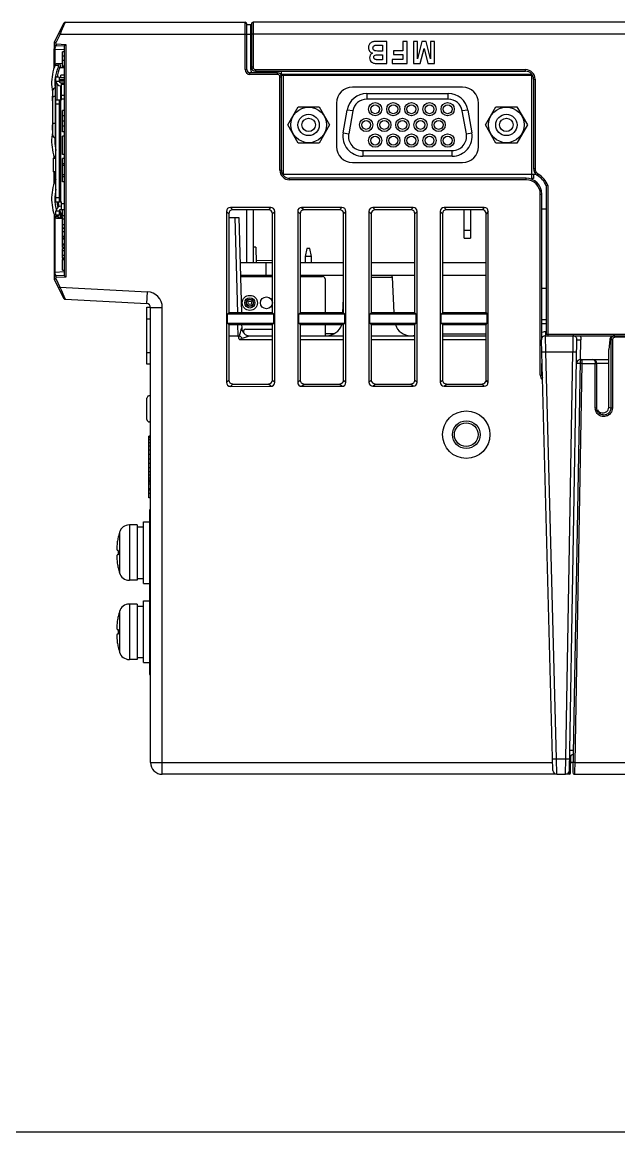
# Model space of a CAD drawing. Header units: millimetres. Extents: x 285 to 860, y 229 to 920.
# Drawn here: x 440.1 to 515.5, y 229.4 to 369.6 of the extents above; entities that cross this region are included whole.
import ezdxf

# ---------------------------------------------------------------- set-up
doc = ezdxf.new("R2010")
doc.units = ezdxf.units.MM
doc.header["$LTSCALE"] = 6
doc.layers.get('0').update_dxf_attribs({"linetype": 'CONTINUOUS'})

msp = doc.modelspace()

# ---------------------------------------------------------------- linework, layer by layer
for p, q in [((445.38, 369.5), (444.17, 367.1)), ((445.36, 369.17), (445.06, 368.46)), ((445.55, 369.61), (445.36, 369.17)), ((445.55, 369.61), (468.3, 369.61)), ((468.3, 363.62), (468.3, 369.61)), ((468.5, 363.62), (468.5, 369.41)), ((468.5, 369.31), (469, 369.31)), ((469, 363.62), (469, 369.31)), ((469.09, 369.41), (469.09, 363.92)), ((469.29, 369.61), (469.29, 363.92)), ((647.58, 369.61), (469.29, 369.61)), ((444.9, 368.11), (444.35, 367.01)), ((444.9, 368.11), (444.73, 368.2)), ((445.06, 368.46), (444.9, 368.11)), ((444.9, 368.11), (468.5, 368.11)), ((468.5, 368.11), (469, 368.11)), ((647.16, 368.11), (469, 368.11)), ((469, 368.06), (469.09, 368.06)), ((469, 367.56), (469.09, 367.56)), ((444.14, 366.97), (444.14, 366.92)), ((444.14, 366.81), (444.15, 366.76)), ((444.15, 366.57), (444.16, 366.49)), ((444.16, 363.88), (444.16, 366.25)), ((444.35, 367.01), (444.17, 367.1)), ((444.27, 364.2), (444.27, 366.17)), ((445.43, 366.11), (444.27, 366.17)), ((444.44, 366.87), (444.43, 366.67)), ((444.43, 366.67), (445.43, 366.61)), ((444.44, 366.87), (445.63, 366.8)), ((445.23, 363.92), (445.23, 365.87)), ((445.43, 365.87), (445.23, 365.87)), ((445.43, 366.61), (445.63, 366.8)), ((445.43, 366.61), (445.43, 337.61)), ((445.63, 366.8), (445.63, 337.42)), ((469, 366.31), (469.09, 366.31)), ((469, 366.21), (469.09, 366.21)), ((485.12, 366.72), (485.64, 366.72)), ((485.64, 365.97), (485.19, 365.97)), ((486.2, 367.18), (485.26, 367.18)), ((485.64, 366.72), (485.64, 365.97)), ((486.2, 364.41), (486.2, 367.18)), ((487.06, 366.01), (487.06, 365.54)), ((488.23, 366.01), (487.06, 366.01)), ((488.23, 367.18), (488.23, 366.01)), ((488.79, 367.18), (488.23, 367.18)), ((488.79, 364.41), (488.79, 367.18)), ((489.57, 367.18), (489.57, 364.41)), ((490.09, 367.18), (489.57, 367.18)), ((490.64, 367.18), (490.09, 365)), ((490.09, 365), (490.09, 367.18)), ((490.41, 364.41), (490.9, 366.3)), ((491.18, 367.18), (490.64, 367.18)), ((490.9, 366.3), (491.4, 364.41)), ((491.72, 365), (491.18, 367.18)), ((491.72, 367.18), (491.72, 365)), ((492.24, 367.18), (491.72, 367.18)), ((492.24, 364.41), (492.24, 367.18)), ((445.43, 365.32), (445.23, 365.32)), ((445.43, 364.76), (445.23, 364.76)), ((469.09, 364.61), (469, 364.61)), ((485.27, 365.51), (485.64, 365.51)), ((485.64, 364.87), (485.32, 364.87)), ((485.64, 365.51), (485.64, 364.87)), ((486.88, 364.88), (486.88, 364.41)), ((488.23, 364.88), (486.88, 364.88)), ((487.06, 365.54), (488.23, 365.54)), ((488.23, 365.54), (488.23, 364.88)), ((444.27, 364.18), (444.19, 363.97)), ((444.27, 364.18), (444.35, 364.18)), ((444.42, 364.18), (444.44, 364.18)), ((445.23, 364.39), (444.54, 364.37)), ((444.89, 363.88), (445.43, 363.89)), ((445.04, 363.88), (445.43, 363.89)), ((445.43, 364.04), (445.23, 364.04)), ((445.43, 363.92), (445.23, 363.92)), ((468.3, 363.62), (468.5, 363.62)), ((468.9, 363.02), (468.9, 363.22)), ((472.39, 363.22), (468.9, 363.22)), ((469.29, 363.92), (469.09, 363.92)), ((469.59, 363.62), (469.59, 363.42)), ((469.59, 363.62), (503.74, 363.62)), ((469.59, 363.42), (503.74, 363.42)), ((472.39, 363.02), (472.39, 363.22)), ((472.89, 362.91), (472.89, 363.42)), ((485.09, 364.41), (486.2, 364.41)), ((486.88, 364.41), (488.79, 364.41)), ((489.57, 364.41), (490.41, 364.41)), ((491.4, 364.41), (492.24, 364.41)), ((503.74, 363.42), (503.74, 363.62)), ((444.34, 354.51), (444.34, 361.81)), ((444.5, 361.81), (444.34, 361.81)), ((444.39, 362.16), (444.39, 362.66)), ((444.79, 362.66), (444.39, 362.66)), ((444.39, 362.16), (444.79, 362.16)), ((444.49, 361.83), (444.49, 361.81)), ((444.49, 361.81), (444.49, 359.81)), ((444.79, 362.66), (444.79, 362.16)), ((444.79, 362.61), (445.43, 362.61)), ((444.79, 362.36), (445.43, 362.36)), ((444.79, 362.31), (445.43, 362.31)), ((444.79, 362.21), (445.43, 362.21)), ((444.99, 361.96), (445.43, 361.96)), ((445.02, 362.61), (445.02, 362.91)), ((445.43, 362.91), (445.02, 362.91)), ((445.02, 362.31), (445.02, 362.36)), ((445.09, 359.81), (445.09, 361.96)), ((445.09, 361.78), (445.43, 361.78)), ((472.39, 363.02), (468.9, 363.02)), ((472.69, 350.91), (472.69, 362.72)), ((472.69, 362.72), (472.89, 362.72)), ((504.55, 363.01), (472.8, 363.01)), ((472.8, 363.01), (504.55, 363.01)), ((472.85, 362.91), (504.61, 362.91)), ((472.89, 350.91), (472.89, 362.72)), ((473.09, 362.91), (473.09, 350.31)), ((474.08, 362.91), (474.08, 363.01)), ((474.82, 363.01), (474.82, 362.92)), ((474.88, 362.92), (502.74, 362.92)), ((475.57, 362.92), (475.57, 363.01)), ((476.62, 362.92), (476.62, 363.01)), ((477.07, 363.01), (477.07, 362.92)), ((477.82, 362.92), (477.82, 363.01)), ((478.66, 362.92), (478.66, 363.01)), ((479.16, 362.92), (479.16, 363.01)), ((479.96, 362.92), (479.96, 363.01)), ((480.46, 362.92), (480.46, 363.01)), ((483, 362.91), (483, 363.01)), ((483.29, 363.01), (483.29, 362.92)), ((483.89, 362.92), (483.89, 363.01)), ((484.43, 363.01), (484.43, 362.92)), ((485.03, 362.92), (485.03, 363.01)), ((485.58, 363.01), (485.58, 362.92)), ((486.18, 362.92), (486.18, 363.01)), ((486.72, 363.01), (486.72, 362.92)), ((487.32, 362.92), (487.32, 363.01)), ((487.87, 363.01), (487.87, 362.92)), ((488.47, 362.92), (488.47, 363.01)), ((489.01, 363.01), (489.01, 362.92)), ((489.61, 362.92), (489.61, 363.01)), ((490.09, 363.01), (490.09, 362.91)), ((490.16, 363.01), (490.16, 362.92)), ((490.76, 362.92), (490.76, 363.01)), ((491.3, 363.01), (491.3, 362.92)), ((491.9, 362.92), (491.9, 363.01)), ((492.45, 363.01), (492.45, 362.92)), ((493.05, 362.92), (493.05, 363.01)), ((493.59, 363.01), (493.59, 362.92)), ((494.19, 362.92), (494.19, 363.01)), ((495.99, 363.01), (495.99, 362.91)), ((496.79, 363.01), (496.79, 362.91)), ((499.81, 362.92), (499.81, 363.01)), ((500.56, 363.01), (500.56, 362.92)), ((502.06, 362.92), (502.06, 363.01)), ((502.81, 363.01), (502.81, 362.92)), ((504.54, 349.77), (504.54, 362.91)), ((504.74, 362.42), (504.74, 351.12)), ((504.74, 362.42), (504.94, 362.42)), ((504.94, 362.42), (504.94, 351.12)), ((443.92, 360.28), (443.92, 359.68)), ((443.94, 360.28), (443.92, 360.28)), ((443.94, 360.91), (443.94, 355.41)), ((444.99, 359.81), (444.99, 361.56)), ((445.09, 361.56), (444.99, 361.56)), ((445.43, 360.35), (445.09, 360.35)), ((495.78, 361.39), (481.85, 361.39)), ((483.66, 360.59), (483.66, 359.89)), ((483.66, 360.59), (493.97, 360.59)), ((493.97, 359.89), (493.97, 360.59)), ((443.94, 359.68), (443.92, 359.68)), ((444.34, 359.66), (444.39, 359.66)), ((444.39, 346.91), (444.39, 359.81)), ((444.39, 359.81), (445.09, 359.81)), ((444.39, 359.31), (444.79, 359.31)), ((444.79, 359.81), (444.79, 346.91)), ((444.99, 346.91), (444.99, 359.81)), ((445.09, 359.93), (445.43, 359.93)), ((473.67, 356.64), (475, 358.93)), ((475, 358.93), (477.65, 358.93)), ((477.65, 358.93), (478.97, 356.64)), ((479.85, 359.39), (479.85, 353.89)), ((493.97, 359.89), (483.66, 359.89)), ((497.78, 353.89), (497.78, 359.39)), ((498.66, 356.64), (499.99, 358.93)), ((499.99, 358.93), (502.64, 358.93)), ((502.64, 358.93), (503.96, 356.64)), ((445.23, 355.78), (445.23, 358.47)), ((445.43, 358.47), (445.23, 358.47)), ((445.43, 357.77), (445.23, 357.77)), ((480.69, 355.62), (481.2, 358.52)), ((481.89, 358.4), (481.2, 358.52)), ((481.89, 358.4), (481.38, 355.5)), ((496.43, 358.52), (495.74, 358.4)), ((496.25, 355.5), (495.74, 358.4)), ((496.43, 358.52), (496.94, 355.62)), ((443.92, 356.64), (443.92, 355.99)), ((443.92, 356.64), (443.94, 356.64)), ((444.39, 356.66), (444.34, 356.66)), ((445.43, 357.13), (445.23, 357.13)), ((445.43, 356.48), (445.23, 356.48)), ((475, 354.34), (473.67, 356.64)), ((478.97, 356.64), (477.65, 354.34)), ((499.99, 354.34), (498.66, 356.64)), ((503.96, 356.64), (502.64, 354.34)), ((443.94, 355.72), (443.89, 355.4)), ((443.92, 355.99), (443.94, 355.99)), ((444.26, 355.02), (444.26, 355.02)), ((445.43, 355.78), (445.23, 355.78)), ((445.23, 352.92), (445.23, 355.22)), ((445.43, 355.22), (445.23, 355.22)), ((480.69, 355.62), (481.38, 355.5)), ((496.25, 355.5), (496.94, 355.62)), ((444.34, 354.51), (444.39, 354.51)), ((477.65, 354.34), (475, 354.34)), ((483.15, 353.39), (483.15, 352.69)), ((483.15, 353.39), (494.48, 353.39)), ((494.48, 352.69), (494.48, 353.39)), ((502.64, 354.34), (499.99, 354.34)), ((444.04, 352.44), (444.04, 350.69)), ((444.04, 352.44), (444.39, 352.44)), ((444.16, 352.44), (444.16, 352.65)), ((445.43, 352.92), (445.23, 352.92)), ((445.23, 349.46), (445.23, 352.38)), ((445.43, 352.38), (445.23, 352.38)), ((481.85, 351.89), (495.78, 351.89)), ((494.48, 352.69), (483.15, 352.69)), ((444.39, 350.69), (444.04, 350.69)), ((444.16, 349.28), (444.16, 350.69)), ((444.27, 349.6), (444.27, 350.69)), ((445.43, 351.74), (445.23, 351.74)), ((445.43, 351.49), (445.23, 351.49)), ((472.69, 350.91), (472.89, 350.91)), ((504.74, 351.12), (504.94, 351.12)), ((505.22, 350.26), (505.33, 350.44)), ((444.27, 349.58), (444.35, 349.58)), ((444.35, 349.58), (444.39, 349.58)), ((445.43, 350.33), (445.23, 350.33)), ((445.43, 350.09), (445.23, 350.09)), ((445.43, 349.46), (445.23, 349.46)), ((473.03, 350.41), (505.03, 350.41)), ((473.89, 349.71), (473.89, 349.91)), ((503.8, 349.91), (473.89, 349.91)), ((503.8, 349.71), (473.89, 349.71)), ((503.8, 349.71), (503.8, 349.91)), ((504.74, 349.87), (504.54, 349.87)), ((504.74, 350.41), (504.74, 349.87)), ((505.6, 325.01), (505.6, 347.91)), ((505.6, 347.91), (505.8, 347.91)), ((505.8, 329.5), (505.8, 347.91)), ((506.34, 348.95), (506.34, 330.21)), ((506.54, 348.99), (506.54, 330.01)), ((444.79, 347.41), (444.39, 347.41)), ((444.39, 346.91), (445.09, 346.91)), ((444.99, 346.36), (445.09, 346.36)), ((445.09, 345.96), (445.09, 346.91)), ((445.43, 346.66), (445.09, 346.66)), ((466.43, 346.21), (466.74, 345.91)), ((471.53, 346.21), (466.43, 346.21)), ((444.37, 345.05), (444.27, 345.05)), ((444.27, 338.05), (444.27, 345.03)), ((444.41, 345.05), (444.37, 345.05)), ((444.39, 345.26), (444.39, 345.76)), ((444.79, 345.76), (444.39, 345.76)), ((444.39, 345.26), (444.79, 345.26)), ((444.42, 345.05), (444.41, 345.05)), ((444.54, 344.86), (445.22, 344.84)), ((444.66, 345.26), (444.67, 345.26)), ((444.79, 345.76), (444.79, 345.26)), ((445.23, 345.34), (444.89, 345.35)), ((444.99, 345.96), (445.43, 345.96)), ((445.23, 345.34), (445.04, 345.35)), ((445.23, 345.14), (445.23, 345.96)), ((445.43, 345.14), (445.23, 345.14)), ((445.23, 344.8), (445.23, 345.08)), ((465.93, 345.72), (465.93, 324.11)), ((465.93, 345.72), (466.24, 345.42)), ((466.24, 345.42), (466.24, 332.91)), ((466.24, 344.96), (467.5, 344.96)), ((471.24, 345.91), (466.74, 345.91)), ((467, 344.96), (467.32, 332.91)), ((467.5, 344.96), (467.82, 332.91)), ((468.49, 339.21), (468.49, 345.91)), ((469.29, 345.91), (469.29, 339.21)), ((471.53, 346.21), (471.24, 345.91)), ((472.03, 345.71), (471.74, 345.42)), ((471.74, 332.91), (471.74, 345.42)), ((472.03, 324.11), (472.03, 345.71)), ((474.94, 345.71), (474.94, 324.11)), ((474.94, 345.71), (475.24, 345.42)), ((475.24, 345.42), (475.24, 332.91)), ((475.43, 346.21), (475.74, 345.91)), ((480.53, 346.21), (475.43, 346.21)), ((480.24, 345.91), (475.74, 345.91)), ((480.53, 346.21), (480.24, 345.91)), ((481.03, 345.71), (480.74, 345.42)), ((480.74, 332.91), (480.74, 345.42)), ((481.03, 324.12), (481.03, 345.71)), ((483.94, 345.71), (483.94, 324.12)), ((483.94, 345.71), (484.24, 345.42)), ((484.24, 345.42), (484.24, 332.91)), ((484.44, 346.2), (484.74, 345.91)), ((489.53, 346.2), (484.44, 346.2)), ((489.24, 345.91), (484.74, 345.91)), ((489.53, 346.2), (489.24, 345.91)), ((490.02, 345.71), (489.74, 345.42)), ((489.74, 332.91), (489.74, 345.42)), ((490.02, 324.12), (490.02, 345.71)), ((492.95, 345.71), (492.95, 324.12)), ((492.95, 345.71), (493.24, 345.42)), ((493.24, 345.42), (493.24, 332.91)), ((493.44, 346.2), (493.74, 345.91)), ((498.52, 346.2), (493.44, 346.2)), ((498.24, 345.91), (493.74, 345.91)), ((495.99, 342.32), (495.99, 345.91)), ((496.79, 345.91), (496.79, 342.32)), ((498.52, 346.2), (498.24, 345.91)), ((499.02, 345.7), (498.74, 345.42)), ((498.74, 332.91), (498.74, 345.42)), ((499.02, 324.12), (499.02, 345.7)), ((506.34, 346.01), (505.8, 346.01)), ((445.23, 343.13), (445.23, 344.74)), ((445.43, 344.74), (445.23, 344.74)), ((445.43, 344.02), (445.23, 344.02)), ((445.43, 343.6), (445.23, 343.6)), ((445.43, 343.54), (445.23, 343.54)), ((445.23, 341.14), (445.23, 343.12)), ((445.43, 343.12), (445.23, 343.12)), ((445.43, 342.53), (445.23, 342.53)), ((445.43, 342.33), (445.23, 342.33)), ((445.43, 342.19), (445.23, 342.19)), ((496.79, 343.31), (495.99, 343.31)), ((496.79, 342.31), (495.99, 342.31)), ((445.43, 341.1), (445.22, 341.1)), ((445.43, 341.59), (445.23, 341.59)), ((445.43, 341.46), (445.23, 341.46)), ((445.43, 341.14), (445.23, 341.14)), ((445.23, 339.82), (445.23, 341.03)), ((445.43, 341.03), (445.23, 341.03)), ((445.43, 340.72), (445.23, 340.72)), ((469.64, 341.21), (469.29, 341.21)), ((469.64, 341.21), (469.68, 339.21)), ((476.09, 341.01), (475.89, 340.01)), ((476.49, 341.01), (476.09, 341.01)), ((476.69, 340.01), (476.49, 341.01)), ((445.43, 340.13), (445.23, 340.13)), ((445.43, 339.82), (445.23, 339.82)), ((445.23, 338.3), (445.23, 339.62)), ((445.43, 339.62), (445.23, 339.62)), ((445.43, 339.61), (445.23, 339.61)), ((445.27, 339.62), (445.27, 339.82)), ((445.43, 339.79), (445.27, 339.79)), ((471.74, 339.21), (467.65, 339.21)), ((471.74, 339.48), (469.67, 339.51)), ((470.89, 339.21), (470.89, 337.61)), ((480.74, 339.21), (475.24, 339.21)), ((475.89, 340.01), (475.89, 339.21)), ((476.69, 340.01), (475.89, 340.01)), ((476.69, 339.21), (476.69, 340.01)), ((489.74, 339.21), (484.24, 339.21)), ((498.74, 339.21), (493.24, 339.21)), ((444.27, 338.05), (445.43, 338.11)), ((445.23, 338.3), (445.43, 338.3)), ((444.15, 337.53), (444.15, 337.47)), ((444.35, 337.22), (444.17, 337.13)), ((444.17, 337.13), (445.38, 334.72)), ((444.35, 337.22), (444.89, 336.14)), ((445.43, 337.61), (444.43, 337.56)), ((444.44, 337.36), (444.43, 337.56)), ((445.63, 337.42), (444.44, 337.36)), ((445.43, 337.61), (445.63, 337.42)), ((471.74, 337.61), (467.69, 337.61)), ((467.69, 337.51), (471.74, 337.51)), ((467.92, 337.61), (467.92, 337.51)), ((469.67, 337.61), (469.67, 337.51)), ((480.74, 337.61), (475.24, 337.61)), ((475.24, 337.51), (478.09, 337.51)), ((475.89, 337.61), (475.89, 337.51)), ((476.69, 337.51), (476.69, 337.61)), ((478.39, 337.21), (478.39, 332.91)), ((489.74, 337.61), (484.24, 337.61)), ((484.24, 337.42), (486.9, 337.42)), ((487.14, 332.91), (486.9, 337.42)), ((498.74, 337.61), (493.24, 337.61)), ((444.89, 336.14), (444.71, 336.05)), ((444.89, 336.14), (455.94, 335.57)), ((444.89, 336.14), (445.04, 335.8)), ((445.04, 335.8), (445.37, 335.02)), ((445.37, 335.02), (445.55, 334.61)), ((455.86, 334.07), (455.94, 335.57)), ((505.8, 336.01), (506.34, 336.01)), ((445.55, 334.61), (455.86, 334.07)), ((455.89, 326.41), (455.89, 333.61)), ((455.89, 333.61), (456.33, 333.61)), ((480.65, 332.92), (480.74, 334.75)), ((456.33, 276.11), (456.33, 333.57)), ((456.33, 333.57), (457.83, 333.57)), ((457.83, 274.61), (457.83, 333.57)), ((466.24, 332.91), (466.06, 332.74)), ((466.06, 331.59), (466.06, 332.74)), ((471.91, 332.74), (466.06, 332.74)), ((471.74, 332.91), (466.24, 332.91)), ((471.74, 332.91), (471.91, 332.74)), ((471.91, 331.59), (471.91, 332.74)), ((475.24, 332.91), (475.06, 332.74)), ((475.06, 331.59), (475.06, 332.74)), ((480.91, 332.74), (475.06, 332.74)), ((480.74, 332.91), (475.24, 332.91)), ((480.74, 332.91), (480.91, 332.74)), ((480.91, 331.58), (480.91, 332.74)), ((484.24, 332.91), (484.07, 332.74)), ((489.9, 332.75), (484.07, 332.74)), ((484.07, 331.58), (484.07, 332.74)), ((489.74, 332.91), (484.24, 332.91)), ((489.74, 332.91), (489.9, 332.75)), ((489.9, 331.58), (489.9, 332.75)), ((493.24, 332.91), (493.07, 332.75)), ((493.07, 331.58), (493.07, 332.75)), ((498.9, 332.75), (493.07, 332.75)), ((498.74, 332.91), (493.24, 332.91)), ((498.74, 332.91), (498.9, 332.75)), ((498.9, 331.58), (498.9, 332.75)), ((456.33, 332.11), (455.89, 332.11)), ((466.24, 331.41), (466.06, 331.59)), ((466.06, 331.59), (471.91, 331.59)), ((466.24, 331.41), (466.24, 324.41)), ((466.24, 331.41), (471.74, 331.41)), ((467.35, 331.41), (467.39, 330.01)), ((467.85, 331.41), (467.87, 330.99)), ((468.39, 330.82), (471.74, 330.82)), ((471.74, 331.41), (471.91, 331.59)), ((471.74, 324.41), (471.74, 331.41)), ((475.24, 331.41), (475.06, 331.59)), ((475.06, 331.59), (480.91, 331.58)), ((475.24, 331.41), (475.24, 324.41)), ((475.24, 331.41), (480.74, 331.41)), ((478.39, 331.41), (478.39, 330.01)), ((480.74, 331.41), (480.91, 331.58)), ((480.74, 324.41), (480.74, 331.41)), ((484.24, 331.41), (484.07, 331.58)), ((484.07, 331.58), (489.9, 331.58)), ((484.24, 331.41), (484.24, 324.41)), ((484.24, 331.41), (489.74, 331.41)), ((489.74, 331.41), (489.9, 331.58)), ((489.74, 324.41), (489.74, 331.41)), ((493.24, 331.41), (493.07, 331.58)), ((493.07, 331.58), (498.9, 331.58)), ((493.24, 331.41), (493.24, 324.41)), ((493.24, 331.41), (498.74, 331.41)), ((498.74, 331.41), (498.9, 331.58)), ((498.74, 324.41), (498.74, 331.41)), ((506.34, 332.01), (505.8, 332.01)), ((506.34, 331.52), (505.8, 331.52)), ((466.24, 330.01), (467.39, 330.01)), ((471.74, 329.5), (467.64, 329.5)), ((468.1, 330.43), (468.13, 330.34)), ((468.87, 330.01), (471.74, 330.01)), ((475.24, 330.01), (480.74, 330.01)), ((480.74, 329.5), (475.24, 329.5)), ((478.39, 330.29), (479.6, 330.29)), ((484.24, 330.01), (489.74, 330.01)), ((489.74, 329.5), (484.24, 329.5)), ((498.74, 330.21), (493.24, 330.21)), ((493.24, 330.01), (498.74, 330.01)), ((498.74, 329.5), (493.24, 329.5)), ((507.18, 275.1), (505.75, 329.5)), ((506.25, 330.5), (506.25, 330.01)), ((506.34, 330.5), (506.25, 330.5)), ((506.25, 330.01), (651.89, 330.01)), ((506.29, 327.98), (506.25, 330.01)), ((506.34, 330.21), (527.39, 330.21)), ((509.28, 275.1), (510.23, 329.5)), ((509.73, 330.01), (509.71, 327.98)), ((510.69, 327.01), (510.73, 329.5)), ((514.38, 329.51), (514.26, 328.25)), ((514.53, 329.51), (514.38, 329.51)), ((514.53, 329.51), (514.51, 320.87)), ((514.73, 329.51), (514.71, 320.87)), ((515.03, 329.81), (515.03, 330.01)), ((527.45, 329.81), (515.03, 329.81)), ((514.26, 321), (514.26, 328.25)), ((455.89, 327.91), (456.33, 327.91)), ((507.64, 276.58), (506.29, 327.98)), ((506.29, 327.98), (509.71, 327.98)), ((508.81, 276.58), (509.71, 327.98)), ((510.64, 326.82), (509.73, 274.82)), ((510.68, 327.01), (510.68, 326.94)), ((510.68, 327.01), (514.26, 327.01)), ((510.84, 327.01), (510.83, 326.56)), ((456.33, 326.41), (455.89, 326.41)), ((505.8, 325.01), (505.8, 326.52)), ((510.83, 326.5), (509.95, 276.09)), ((510.83, 326.56), (510.83, 326.5)), ((510.83, 326.5), (512.54, 326.5)), ((512.54, 320.88), (512.54, 326.5)), ((514.26, 326.52), (512.74, 326.52)), ((512.74, 320.88), (512.74, 326.51)), ((465.93, 324.11), (466.24, 324.41)), ((466.43, 323.61), (466.74, 323.91)), ((466.74, 323.91), (471.24, 323.91)), ((471.53, 323.62), (471.24, 323.91)), ((472.03, 324.11), (471.74, 324.41)), ((474.94, 324.11), (475.24, 324.41)), ((475.43, 323.62), (475.74, 323.91)), ((475.74, 323.91), (480.24, 323.91)), ((480.53, 323.62), (480.24, 323.91)), ((481.03, 324.12), (480.74, 324.41)), ((483.94, 324.12), (484.24, 324.41)), ((484.44, 323.62), (484.74, 323.91)), ((484.74, 323.91), (489.24, 323.91)), ((489.53, 323.62), (489.24, 323.91)), ((490.02, 324.12), (489.74, 324.41)), ((492.95, 324.12), (493.24, 324.41)), ((493.44, 323.63), (493.74, 323.91)), ((493.74, 323.91), (498.24, 323.91)), ((498.52, 323.63), (498.24, 323.91)), ((499.02, 324.12), (498.74, 324.41)), ((505.6, 325.01), (505.8, 325.01)), ((456.09, 322.41), (456.33, 322.5)), ((466.43, 323.61), (471.53, 323.62)), ((475.43, 323.62), (480.53, 323.62)), ((484.44, 323.62), (489.53, 323.62)), ((493.44, 323.63), (498.52, 323.63)), ((455.89, 319.41), (455.89, 322.13)), ((514.26, 321), (514.51, 320.87)), ((456.33, 319.11), (456.19, 319.11)), ((456.13, 309.54), (456.13, 317.33)), ((456.33, 317.33), (456.13, 317.33)), ((456.33, 317.27), (456.13, 317.27)), ((456.33, 317.1), (456.13, 317.1)), ((456.33, 316.84), (456.13, 316.84)), ((456.33, 316.48), (456.13, 316.48)), ((456.33, 316.05), (456.13, 316.05)), ((456.33, 315.56), (456.13, 315.56)), ((456.33, 315.02), (456.13, 315.02)), ((456.33, 314.43), (456.13, 314.43)), ((456.33, 313.85), (456.13, 313.85)), ((456.33, 313.3), (456.13, 313.3)), ((456.33, 312.81), (456.13, 312.81)), ((456.33, 312.38), (456.13, 312.38)), ((456.33, 312.03), (456.13, 312.03)), ((456.33, 311.76), (456.13, 311.76)), ((456.33, 311.59), (456.13, 311.59)), ((456.33, 311.53), (456.13, 311.53)), ((456.33, 311.26), (456.13, 311.26)), ((456.33, 310.66), (456.13, 310.66)), ((456.33, 310.52), (456.13, 310.52)), ((456.33, 310.09), (456.13, 310.09)), ((456.33, 309.54), (456.13, 309.54)), ((456.19, 308.01), (456.19, 287.21)), ((456.33, 308.01), (456.19, 308.01)), ((453.66, 306.11), (453.66, 299.11)), ((454.64, 306.11), (453.66, 306.11)), ((454.64, 306.11), (454.64, 299.11)), ((454.64, 305.86), (455.44, 305.86)), ((455.44, 298.71), (455.44, 306.51)), ((455.44, 306.51), (456.19, 306.51)), ((452.25, 304.55), (452.26, 304.55)), ((452.42, 305.19), (452.42, 300.04)), ((452.14, 302.91), (452.17, 302.9)), ((452.17, 302.9), (452.23, 302.9)), ((452.23, 302.9), (452.26, 302.9)), ((452.26, 302.9), (452.26, 302.9)), ((452.17, 302.32), (452.14, 302.32)), ((452.2, 302.33), (452.17, 302.32)), ((452.23, 302.33), (452.2, 302.33)), ((452.2, 302.33), (452.2, 302.33)), ((452.26, 302.33), (452.23, 302.33)), ((452.26, 302.33), (452.26, 302.33)), ((452.26, 300.68), (452.25, 300.67)), ((454.64, 299.11), (453.66, 299.11)), ((454.64, 299.36), (455.44, 299.36)), ((455.44, 298.71), (456.19, 298.71)), ((453.66, 296.11), (453.66, 289.11)), ((454.64, 296.11), (453.66, 296.11)), ((454.64, 296.11), (454.64, 289.11)), ((454.64, 295.86), (455.44, 295.86)), ((455.44, 288.71), (455.44, 296.51)), ((455.44, 296.51), (456.19, 296.51)), ((452.25, 294.55), (452.26, 294.55)), ((452.42, 295.19), (452.42, 290.04)), ((452.14, 292.91), (452.17, 292.9)), ((452.17, 292.32), (452.14, 292.32)), ((452.17, 292.9), (452.23, 292.9)), ((452.2, 292.33), (452.17, 292.32)), ((452.23, 292.33), (452.2, 292.33)), ((452.2, 292.33), (452.2, 292.33)), ((452.23, 292.9), (452.26, 292.9)), ((452.26, 292.33), (452.23, 292.33)), ((452.26, 292.9), (452.26, 292.9)), ((452.26, 292.33), (452.26, 292.33)), ((452.26, 290.68), (452.25, 290.67)), ((454.64, 289.11), (453.66, 289.11)), ((454.64, 289.36), (455.44, 289.36)), ((455.44, 288.71), (456.19, 288.71)), ((456.19, 287.7), (456.33, 287.7)), ((456.19, 287.21), (456.33, 287.21)), ((507.64, 276.58), (508.81, 276.58)), ((507.68, 274.61), (507.64, 276.58)), ((508.78, 274.61), (508.81, 276.58)), ((509.43, 274.81), (509.47, 276.98)), ((456.33, 276.11), (507.15, 276.11)), ((509.23, 274.61), (509.23, 274.9)), ((509.3, 276.11), (509.45, 276.11)), ((509.75, 276.11), (509.45, 276.11)), ((509.94, 275.38), (509.93, 274.61)), ((509.95, 275.63), (509.94, 275.38)), ((509.95, 276.09), (572.41, 276.09)), ((509.95, 276.09), (509.95, 275.93)), ((509.95, 275.93), (509.95, 275.63)), ((507.68, 274.61), (457.83, 274.61)), ((507.68, 274.61), (508.78, 274.61)), ((509.23, 274.61), (508.78, 274.61)), ((509.93, 274.61), (651.89, 274.61)), ((285.35, 229.45), (860.08, 229.45))]:
    msp.add_line(p, q)
for points in [[(444.14, 366.92), (444.14, 366.89), (444.14, 366.86), (444.14, 366.81)], [(444.15, 366.76), (444.15, 366.7), (444.15, 366.57)], [(444.16, 366.49), (444.16, 366.42), (444.16, 366.34), (444.16, 366.25)], [(444.19, 363.97), (444.09, 363.66), (444.01, 363.34), (443.94, 363.02), (443.89, 362.7), (443.86, 362.39), (443.84, 362.07), (443.84, 361.75), (443.86, 361.44), (443.89, 361.12), (443.94, 360.8)], [(444.28, 364.21), (444.27, 364.18), (444.27, 364.18)], [(444.46, 364.36), (444.43, 364.35), (444.41, 364.34), (444.39, 364.32), (444.36, 364.31), (444.34, 364.29), (444.33, 364.27), (444.31, 364.25), (444.29, 364.23), (444.28, 364.21)], [(444.54, 364.37), (444.51, 364.37), (444.49, 364.36), (444.46, 364.36)], [(443.89, 355.4), (443.86, 355.09), (443.84, 354.77), (443.84, 354.45), (443.86, 354.14), (443.89, 353.82), (443.94, 353.5), (444.01, 353.18), (444.09, 352.87), (444.19, 352.55), (444.23, 352.44)], [(444.27, 349.58), (444.19, 349.37), (444.09, 349.06), (444.01, 348.74), (443.94, 348.42), (443.89, 348.1), (443.86, 347.79), (443.84, 347.47), (443.84, 347.15), (443.86, 346.84), (443.89, 346.52), (443.94, 346.2), (444.01, 345.88), (444.09, 345.57), (444.19, 345.25), (444.27, 345.05)], [(444.39, 349.73), (444.39, 349.72), (444.36, 349.71), (444.34, 349.69), (444.33, 349.67), (444.31, 349.65), (444.29, 349.63), (444.28, 349.61), (444.27, 349.58), (444.27, 349.58)], [(444.16, 345.35), (444.16, 337.97), (444.16, 337.89)], [(444.27, 345.05), (444.27, 345.04), (444.28, 345.02), (444.29, 345), (444.31, 344.98), (444.33, 344.95), (444.34, 344.94), (444.36, 344.92), (444.39, 344.9), (444.41, 344.89), (444.43, 344.88), (444.46, 344.87), (444.49, 344.86), (444.51, 344.86), (444.54, 344.86)], [(444.16, 337.89), (444.16, 337.81), (444.16, 337.73)], [(444.15, 337.47), (444.14, 337.42), (444.14, 337.37), (444.14, 337.33), (444.14, 337.3), (444.14, 337.28), (444.14, 337.26)], [(444.16, 337.73), (444.15, 337.66), (444.15, 337.53)]]:
    msp.add_lwpolyline(points)
for centre, radius in [((476.32, 356.64), 2.25), ((484.73, 358.62), 0.837), ((484.73, 358.62), 0.562), ((487.02, 358.62), 0.837), ((487.02, 358.62), 0.562), ((489.31, 358.62), 0.837), ((489.31, 358.62), 0.562), ((491.6, 358.62), 0.837), ((491.6, 358.62), 0.562), ((493.89, 358.62), 0.837), ((493.89, 358.62), 0.562), ((501.31, 356.64), 2.25), ((476.32, 356.64), 1.35), ((476.32, 356.64), 0.85), ((483.59, 356.64), 0.837), ((485.88, 356.64), 0.837), ((488.17, 356.64), 0.837), ((490.46, 356.64), 0.837), ((492.75, 356.64), 0.837), ((501.31, 356.64), 1.35), ((501.31, 356.64), 0.85), ((483.59, 356.64), 0.562), ((485.88, 356.64), 0.562), ((488.17, 356.64), 0.562), ((490.46, 356.64), 0.562), ((492.75, 356.64), 0.562), ((484.73, 354.66), 0.837), ((484.73, 354.66), 0.562), ((487.02, 354.66), 0.837), ((487.02, 354.66), 0.562), ((489.31, 354.66), 0.837), ((489.31, 354.66), 0.562), ((491.6, 354.66), 0.837), ((491.6, 354.66), 0.562), ((493.89, 354.66), 0.837), ((493.89, 354.66), 0.562), ((468.89, 334.16), 0.95), ((468.89, 334.16), 0.65), ((468.89, 334.16), 0.47), ((468.89, 334.16), 0.415), ((468.89, 334.16), 0.215), ((470.99, 334.16), 0.75), ((496.24, 317.51), 3), ((496.24, 317.51), 1.75), ((496.24, 317.51), 1.5)]:
    msp.add_circle(centre, radius)
for centre, radius, start, end in [((445.55, 369.41), 0.2, 90, 153.4349), ((468.3, 369.41), 0.2, 0, 90), ((469.29, 369.41), 0.2, 90, 180), ((444.44, 366.97), 0.3, 153.4349, 267), ((444.44, 366.97), 0.1, 153.4349, 267), ((444.65, 335.84), 28.34, 90.4706, 90.5979), ((449.52, 361.93), 5.03, 157.1881, 171.5848), ((444.84, 364.16), 0.216, 91.5452, 101.9493), ((468.9, 363.62), 0.6, 180, 270), ((468.9, 363.62), 0.4, 180, 270), ((469.4, 363.62), 0.4, 180, 247.5), ((469.59, 363.92), 0.5, 180, 270), ((469.59, 363.92), 0.3, 180, 270), ((472.39, 362.72), 0.5, 0, 90), ((503.74, 362.42), 1.2, 0, 90), ((503.74, 362.42), 1, 0, 90), ((444.99, 362.16), 0.6, 180, 270), ((444.99, 362.16), 0.2, 180, 270), ((472.39, 362.72), 0.3, 0, 90), ((444.34, 360.91), 0.4, 90, 180), ((481.85, 359.39), 2, 90, 180), ((483.66, 358.09), 2.5, 90, 170), ((493.97, 358.09), 2.5, 10, 90), ((495.78, 359.39), 2, 0, 90), ((483.66, 358.09), 1.8, 90, 170), ((493.97, 358.09), 1.8, 10, 90), ((444.34, 355.41), 0.4, 180, 270), ((483.15, 355.19), 2.5, 170, 270), ((483.15, 355.19), 1.8, 170, 270), ((494.48, 355.19), 2.5, 270, 10), ((494.48, 355.19), 1.8, 270, 10), ((481.85, 353.89), 2, 180, 270), ((495.78, 353.89), 2, 270, 0), ((473.89, 350.91), 1.2, 180, 270), ((473.89, 350.91), 1, 180, 270), ((505.74, 351.12), 1, 180, 238.7517), ((505.74, 351.12), 0.8, 180, 238.7517), ((503.8, 347.91), 2.95, 21.4697, 58.7517), ((503.8, 347.91), 2, 0, 90), ((503.8, 347.91), 1.8, 0, 90), ((503.8, 347.91), 2.75, 22.2463, 58.7517), ((511.99, 320.25), 29.25, 100.7261, 101.1251), ((444.99, 345.76), 0.6, 90, 180), ((449.54, 347.3), 5.05, 184.3984, 192.2756), ((449.7, 347.3), 5.06, 184.4016, 191.3113), ((444.57, 362.42), 17.37, 269.4946, 269.6142), ((447.39, 339.03), 6.79, 113.4552, 113.626), ((444.99, 345.76), 0.2, 90, 180), ((449.56, 347.31), 5.06, 199.8043, 202.8003), ((455.55, 320), 27.5, 112.8143, 113.0323), ((444.84, 345.07), 0.216, 258.0444, 268.4536), ((449.68, 347.3), 5.04, 196.1904, 197.462), ((449.7, 347.31), 5.06, 197.4652, 202.8008), ((445.23, 338.1), 0.96, 182.6214, 184.6229), ((444.44, 337.26), 0.3, 93, 206.5651), ((444.44, 337.26), 0.1, 93, 206.5651), ((469.58, 337.41), 0.2, 90, 149.9291), ((475.2, 337.41), 0.2, 30.0709, 78.4937), ((478.09, 337.21), 0.3, 0, 90), ((486.7, 337.41), 0.2, 3, 90), ((455.83, 333.57), 2, 0, 87), ((445.56, 334.81), 0.2, 206.5651, 267), ((455.83, 333.57), 0.5, 0, 87), ((468.87, 331.01), 1, 181.5, 270.0052), ((468.39, 330.52), 0.3, 90, 197), ((478.59, 332.01), 2, 270, 342.5193), ((489.19, 332.01), 2, 197.4807, 270), ((470.14, 332.54), 3.6, 224.465, 232.2453), ((506.25, 329.51), 0.5, 90, 181.5), ((506.26, 329.5), 1.01, 99.7732, 117.2521), ((506.25, 329.5), 1, 90.0105, 99.7023), ((506.54, 330.21), 0.2, 180, 190.1172), ((509.73, 329.51), 0.5, 359, 90), ((515.03, 329.51), 0.501, 119.1226, 174.6485), ((515.03, 329.51), 0.498, 174.6489, 179.9194), ((510.68, 326.51), 0.5, 89.0174, 179), ((510.84, 326.81), 0.2, 90, 179), ((512.24, 326.51), 0.5, 0, 90), ((506.3, 325.01), 0.7, 180, 234.2471), ((506.3, 325.01), 0.5, 180, 213.3925), ((456.19, 322.13), 0.3, 110, 180), ((513.63, 320.88), 1.08, 180.0053, 186.2373), ((513.63, 320.89), 0.894, 220.0563, 232.4992), ((456.19, 319.41), 0.3, 180, 270), ((453.66, 304.81), 1.3, 90, 163.3985), ((461.06, 302.61), 9.02, 167.5888, 171.4248), ((461.04, 302.61), 9, 163.3985, 167.5505), ((458.9, 302.93), 6.83, 171.7585, 172.4016), ((461.06, 302.61), 9.02, 171.4253, 171.7587), ((462.08, 302.61), 9.83, 178.3459, 181.6541), ((458.9, 302.3), 6.83, 187.5984, 188.2415), ((461.06, 302.61), 9.02, 188.2413, 188.5747), ((461.06, 302.61), 9.02, 188.5752, 192.4112), ((461.04, 302.61), 9, 192.4495, 196.6015), ((453.66, 300.41), 1.3, 196.6015, 270), ((453.66, 294.81), 1.3, 90, 163.3985), ((461.06, 292.61), 9.02, 167.5888, 171.4248), ((461.04, 292.61), 9, 163.3985, 167.5505), ((458.9, 292.93), 6.83, 171.7585, 172.4016), ((461.06, 292.61), 9.02, 171.4253, 171.7587), ((462.08, 292.61), 9.83, 178.3459, 181.6541), ((458.9, 292.3), 6.83, 187.5984, 188.2415), ((461.06, 292.61), 9.02, 188.2413, 188.5747), ((461.06, 292.61), 9.02, 188.5752, 192.4112), ((461.04, 292.61), 9, 192.4495, 196.6015), ((453.66, 290.41), 1.3, 196.6015, 270), ((509.81, 276.61), 0.5, 94.4979, 159.2211), ((457.83, 276.11), 1.5, 180, 270), ((507.68, 275.11), 0.5, 181.5035, 270.0001), ((508.78, 275.11), 0.5, 269.9998, 358.9886), ((509.23, 274.81), 0.2, 270, 359), ((509.93, 274.81), 0.2, 179, 270)]:
    msp.add_arc(centre, radius, start, end)
for centre, major_axis, ratio, start_param, end_param in [((466.44, 345.71), (0.364, -0.354), 0.984828, 2.349397, 3.90534), ((466.74, 345.41), (-0.359, 0.359), 0.985257, -0.777767, 0.778177), ((471.24, 345.41), (0.359, 0.359), 0.985257, -0.778177, 0.777767), ((471.53, 345.71), (0.353, 0.364), 0.985673, -0.792606, 0.763337), ((475.44, 345.71), (0.364, -0.354), 0.984828, 2.349397, 3.90534), ((475.74, 345.41), (-0.359, 0.359), 0.985257, -0.777767, 0.778177), ((480.24, 345.41), (0.359, 0.359), 0.985257, -0.778177, 0.777767), ((480.52, 345.7), (0.353, 0.364), 0.985673, -0.792606, 0.763337), ((484.45, 345.7), (0.364, -0.354), 0.984828, 2.349397, 3.90534), ((484.74, 345.41), (-0.359, 0.359), 0.985257, -0.777767, 0.778177), ((489.24, 345.41), (0.359, 0.359), 0.985257, -0.778177, 0.777767), ((489.52, 345.7), (0.353, 0.364), 0.985673, -0.792606, 0.763337), ((493.45, 345.7), (0.364, -0.354), 0.984828, 2.349397, 3.90534), ((493.74, 345.41), (-0.359, 0.359), 0.985257, -0.777767, 0.778177), ((498.24, 345.41), (0.359, 0.359), 0.985257, -0.778177, 0.777767), ((498.51, 345.7), (0.353, 0.364), 0.985673, -0.792606, 0.763337), ((488.82, 330.21), (1.27, 0), 0.157894, -0.976948, -0.761579), ((514.88, 329.51), (0.394, 0.347), 0.91209, 0.803163, 2.37396), ((466.44, 324.12), (0.364, 0.354), 0.984828, 2.377845, 3.933789), ((466.74, 324.42), (0.359, 0.359), 0.985257, -3.91977, -2.363826), ((471.24, 324.42), (-0.359, 0.359), 0.985257, -3.919359, -2.363416), ((471.53, 324.12), (-0.353, 0.364), 0.985673, -3.90493, -2.348987), ((475.44, 324.12), (0.364, 0.354), 0.984828, 2.377845, 3.933789), ((475.74, 324.42), (0.359, 0.359), 0.985257, -3.91977, -2.363826), ((480.24, 324.42), (-0.359, 0.359), 0.985257, -3.919359, -2.363416), ((480.52, 324.12), (-0.353, 0.364), 0.985673, -3.90493, -2.348987), ((484.45, 324.13), (0.364, 0.354), 0.984828, 2.377845, 3.933789), ((484.74, 324.42), (0.359, 0.359), 0.985257, -3.91977, -2.363826), ((489.24, 324.42), (-0.359, 0.359), 0.985257, -3.919359, -2.363416), ((489.52, 324.13), (-0.353, 0.364), 0.985673, -3.90493, -2.348987), ((493.45, 324.13), (0.364, 0.354), 0.984828, 2.377845, 3.933789), ((493.74, 324.42), (0.359, 0.359), 0.985257, -3.91977, -2.363826), ((498.24, 324.42), (-0.359, 0.359), 0.985257, -3.919359, -2.363416), ((498.51, 324.13), (-0.353, 0.364), 0.985673, -3.90493, -2.348987)]:
    msp.add_ellipse(centre, major_axis=major_axis, ratio=ratio, start_param=start_param, end_param=end_param)
for points, knots in [([(444.16, 366.22), (444.16, 366.21), (444.22, 366.19), (444.25, 366.18), (444.27, 366.17)], [0, 0, 0, 0, 0.321432, 1, 1, 1, 1]), ([(444.3, 366.36), (444.3, 366.37), (444.31, 366.43), (444.33, 366.48), (444.34, 366.52)], [0, 0, 0, 0, 0.272686, 1, 1, 1, 1]), ([(444.34, 366.52), (444.36, 366.56), (444.38, 366.6), (444.41, 366.67), (444.43, 366.67)], [0, 0, 0, 0, 0.689155, 1, 1, 1, 1]), ([(484.58, 367.17), (484.45, 367.15), (484.19, 367.07), (483.94, 366.76), (483.84, 366.36), (483.97, 365.92), (484.25, 365.75), (484.4, 365.71)], [0, 0, 0, 0, 0.193719, 0.375905, 0.560271, 0.774516, 1, 1, 1, 1]), ([(485.19, 365.97), (485.08, 365.97), (484.92, 365.97), (484.71, 365.99), (484.59, 366.06), (484.48, 366.16), (484.43, 366.36), (484.5, 366.61), (484.66, 366.68), (484.74, 366.7)], [0, 0, 0, 0, 0.22228, 0.351825, 0.431697, 0.506061, 0.661588, 0.836911, 1, 1, 1, 1]), ([(485.26, 367.18), (485.06, 367.18), (484.84, 367.18), (484.61, 367.17), (484.58, 367.17)], [0, 0, 0, 0, 0.859773, 1, 1, 1, 1]), ([(484.74, 366.7), (484.82, 366.71), (484.95, 366.71), (485.07, 366.72), (485.12, 366.72)], [0, 0, 0, 0, 0.642836, 1, 1, 1, 1]), ([(484.4, 365.71), (484.29, 365.65), (484.08, 365.48), (483.98, 365.12), (484.07, 364.77), (484.26, 364.57), (484.44, 364.47), (484.71, 364.4), (484.93, 364.41), (485.09, 364.41)], [0, 0, 0, 0, 0.169981, 0.338764, 0.491093, 0.633961, 0.703905, 0.776369, 1, 1, 1, 1]), ([(484.84, 364.88), (484.76, 364.89), (484.6, 364.95), (484.53, 365.19), (484.62, 365.43), (484.78, 365.49), (484.87, 365.5)], [0, 0, 0, 0, 0.249287, 0.486368, 0.734664, 1, 1, 1, 1]), ([(485.32, 364.87), (485.18, 364.87), (485.02, 364.87), (484.86, 364.88), (484.84, 364.88)], [0, 0, 0, 0, 0.871726, 1, 1, 1, 1]), ([(484.87, 365.5), (484.95, 365.51), (485.09, 365.51), (485.22, 365.51), (485.27, 365.51)], [0, 0, 0, 0, 0.636226, 1, 1, 1, 1]), ([(444.67, 363.97), (444.58, 363.76), (444.43, 363.33), (444.24, 362.45), (444.23, 361.76), (444.28, 361.31)], [0, 0, 0, 0, 0.250218, 0.500476, 1, 1, 1, 1]), ([(444.44, 364.18), (444.45, 364.18), (444.51, 364.18), (444.56, 364.18), (444.6, 364.18)], [0, 0, 0, 0, 0.221735, 1, 1, 1, 1]), ([(444.74, 364.35), (444.7, 364.33), (444.65, 364.28), (444.61, 364.22), (444.6, 364.18)], [0, 0, 0, 0, 0.493822, 1, 1, 1, 1]), ([(444.6, 364.18), (444.62, 364.18), (444.66, 364.17), (444.69, 364.12), (444.69, 364.05), (444.68, 364), (444.67, 363.97)], [0, 0, 0, 0, 0.195535, 0.405968, 0.673766, 1, 1, 1, 1]), ([(444.89, 363.88), (444.87, 363.89), (444.79, 363.92), (444.72, 363.95), (444.67, 363.97)], [0, 0, 0, 0, 0.293483, 1, 1, 1, 1]), ([(444.79, 364.37), (444.79, 364.37), (444.77, 364.37), (444.75, 364.36), (444.74, 364.35)], [0, 0, 0, 0, 0.244288, 1, 1, 1, 1]), ([(444.85, 364.37), (444.85, 364.37), (444.87, 364.35), (444.89, 364.3), (444.91, 364.2), (444.91, 364.05), (444.9, 363.94), (444.89, 363.88)], [0, 0, 0, 0, 0.051408, 0.12436, 0.344148, 0.648763, 1, 1, 1, 1]), ([(444.34, 360.22), (444.29, 360.22), (444.19, 360.22), (444.08, 360.2), (444.01, 360.18), (443.97, 360.16), (443.94, 360.14), (443.94, 360.12)], [0, 0, 0, 0, 0.358023, 0.665532, 0.787377, 0.883286, 1, 1, 1, 1]), ([(443.94, 356.76), (443.94, 356.78), (443.97, 356.8), (444.01, 356.82), (444.08, 356.84), (444.19, 356.86), (444.29, 356.86), (444.34, 356.86)], [0, 0, 0, 0, 0.116714, 0.212623, 0.334468, 0.641977, 1, 1, 1, 1]), ([(444.26, 355.02), (444.25, 354.88), (444.23, 354.34), (444.3, 353.79), (444.39, 353.4)], [0, 0, 0, 0, 0.250376, 1, 1, 1, 1]), ([(444.39, 348.53), (444.29, 348.11), (444.2, 347.24), (444.31, 346.38), (444.42, 345.96)], [0, 0, 0, 0, 0.500006, 1, 1, 1, 1]), ([(444.6, 345.05), (444.59, 345.05), (444.54, 345.05), (444.49, 345.05), (444.45, 345.05)], [0, 0, 0, 0, 0.274447, 1, 1, 1, 1]), ([(444.67, 345.26), (444.68, 345.23), (444.69, 345.18), (444.69, 345.11), (444.66, 345.06), (444.62, 345.05), (444.6, 345.05)], [0, 0, 0, 0, 0.326249, 0.594033, 0.804474, 1, 1, 1, 1]), ([(444.74, 344.88), (444.7, 344.89), (444.65, 344.94), (444.61, 345.01), (444.6, 345.05)], [0, 0, 0, 0, 0.493819, 1, 1, 1, 1]), ([(444.79, 344.86), (444.79, 344.86), (444.77, 344.86), (444.75, 344.87), (444.74, 344.88)], [0, 0, 0, 0, 0.244289, 1, 1, 1, 1]), ([(444.89, 345.35), (444.9, 345.29), (444.91, 345.18), (444.91, 345.03), (444.89, 344.93), (444.87, 344.87), (444.85, 344.86), (444.85, 344.85)], [0, 0, 0, 0, 0.351276, 0.655866, 0.875625, 0.948583, 1, 1, 1, 1]), ([(445.04, 345.35), (445.05, 345.29), (445.06, 345.19), (445.06, 345.07), (445.05, 345), (445.04, 344.94), (445.03, 344.89), (445.01, 344.86), (444.99, 344.85), (444.98, 344.85)], [0, 0, 0, 0, 0.368823, 0.53511, 0.680453, 0.799884, 0.890868, 0.954584, 1, 1, 1, 1]), ([(444.27, 338.05), (444.25, 338.05), (444.22, 338.04), (444.16, 338.02), (444.16, 338.01)], [0, 0, 0, 0, 0.678326, 1, 1, 1, 1]), ([(444.43, 337.56), (444.41, 337.56), (444.38, 337.62), (444.34, 337.7), (444.3, 337.85), (444.28, 337.96), (444.28, 338.02)], [0, 0, 0, 0, 0.097838, 0.312351, 0.625279, 1, 1, 1, 1]), ([(467.57, 330.01), (467.63, 330.2), (467.71, 330.47), (467.8, 330.77), (467.84, 330.91), (467.86, 330.97), (467.87, 330.99)], [0, 0, 0, 0, 0.567573, 0.831297, 0.942967, 1, 1, 1, 1]), ([(467.5, 329.72), (467.49, 329.77), (467.47, 329.85), (467.44, 329.95), (467.42, 330.01), (467.39, 330.01)], [0, 0, 0, 0, 0.501502, 0.751168, 1, 1, 1, 1]), ([(467.64, 329.5), (467.6, 329.52), (467.53, 329.59), (467.51, 329.67), (467.5, 329.72)], [0, 0, 0, 0, 0.497599, 1, 1, 1, 1]), ([(467.64, 329.5), (467.61, 329.55), (467.8, 329.64), (467.88, 329.67), (467.94, 329.69)], [0, 0, 0, 0, 0.47594, 1, 1, 1, 1]), ([(467.94, 329.69), (468.03, 329.72), (468.2, 329.78), (468.42, 329.86), (468.59, 329.92), (468.7, 329.96), (468.8, 329.99), (468.85, 330.01), (468.87, 330.01)], [0, 0, 0, 0, 0.287477, 0.568645, 0.704247, 0.832606, 0.943804, 1, 1, 1, 1]), ([(505.82, 329.76), (505.82, 329.76), (505.81, 329.78), (505.8, 329.78), (505.8, 329.78)], [0, 0, 0, 0, 0.25456, 1, 1, 1, 1]), ([(510.23, 329.5), (510.23, 329.51), (510.25, 329.5), (510.27, 329.51), (510.32, 329.51), (510.41, 329.51), (510.55, 329.51), (510.67, 329.51), (510.73, 329.5)], [0, 0, 0, 0, 0.019558, 0.076469, 0.168957, 0.293199, 0.61748, 1, 1, 1, 1]), ([(514.73, 329.51), (514.71, 329.51), (514.64, 329.51), (514.57, 329.51), (514.53, 329.51)], [0, 0, 0, 0, 0.356502, 1, 1, 1, 1]), ([(505.79, 327.97), (505.79, 327.97), (505.81, 327.98), (505.84, 327.97), (505.89, 327.97), (505.97, 327.97), (506.11, 327.97), (506.23, 327.98), (506.29, 327.98)], [0, 0, 0, 0, 0.019557, 0.076466, 0.168951, 0.29319, 0.617468, 1, 1, 1, 1]), ([(509.71, 327.98), (509.77, 327.98), (509.89, 327.98), (510.03, 327.97), (510.11, 327.98), (510.16, 327.97), (510.19, 327.98), (510.21, 327.98), (510.21, 327.98)], [0, 0, 0, 0, 0.38252, 0.706801, 0.831043, 0.923531, 0.980442, 1, 1, 1, 1]), ([(512.24, 327.01), (512.32, 327.01), (512.45, 326.9), (512.53, 326.71), (512.54, 326.57), (512.54, 326.5)], [0, 0, 0, 0, 0.388351, 0.670761, 1, 1, 1, 1]), ([(510.18, 326.52), (510.18, 326.53), (510.2, 326.52), (510.22, 326.53), (510.26, 326.53), (510.34, 326.53), (510.47, 326.53), (510.57, 326.52), (510.63, 326.52)], [0, 0, 0, 0, 0.019093, 0.074638, 0.165193, 0.287462, 0.610165, 1, 1, 1, 1]), ([(510.83, 326.5), (510.81, 326.51), (510.76, 326.51), (510.69, 326.5), (510.66, 326.52), (510.63, 326.51), (510.63, 326.51)], [0, 0, 0, 0, 0.382016, 0.706928, 0.923438, 1, 1, 1, 1]), ([(512.54, 326.5), (512.57, 326.51), (512.61, 326.51), (512.68, 326.51), (512.71, 326.52), (512.74, 326.51), (512.74, 326.51)], [0, 0, 0, 0, 0.381634, 0.706295, 0.922836, 1, 1, 1, 1]), ([(513.22, 320.3), (513.34, 320.25), (513.59, 320.22), (513.94, 320.35), (514.2, 320.63), (514.26, 320.88), (514.26, 321)], [0, 0, 0, 0, 0.25002, 0.500056, 0.750008, 1, 1, 1, 1]), ([(512.54, 320.88), (512.57, 320.88), (512.61, 320.88), (512.68, 320.88), (512.71, 320.89), (512.74, 320.88), (512.74, 320.88)], [0, 0, 0, 0, 0.382039, 0.706946, 0.923444, 1, 1, 1, 1]), ([(514.71, 320.87), (514.71, 320.64), (514.55, 320.17), (513.94, 319.76), (513.2, 319.79), (512.82, 320.11), (512.7, 320.31)], [0, 0, 0, 0, 0.249684, 0.499754, 0.750066, 1, 1, 1, 1]), ([(514.51, 320.87), (514.51, 320.71), (514.42, 320.38), (514.04, 320.04), (513.54, 319.95), (513.22, 320.08), (513.09, 320.18)], [0, 0, 0, 0, 0.249657, 0.499597, 0.749875, 1, 1, 1, 1]), ([(514.71, 320.87), (514.69, 320.87), (514.62, 320.87), (514.56, 320.87), (514.51, 320.87)], [0, 0, 0, 0, 0.356502, 1, 1, 1, 1]), ([(452.13, 303.83), (452.11, 303.71), (452.09, 303.54), (452.08, 303.33), (452.08, 303.19), (452.08, 303.08), (452.09, 303), (452.1, 302.95), (452.11, 302.92), (452.13, 302.91), (452.14, 302.91)], [0, 0, 0, 0, 0.377528, 0.5451, 0.691709, 0.812937, 0.905368, 0.93992, 0.966672, 1, 1, 1, 1]), ([(452.14, 302.32), (452.13, 302.32), (452.11, 302.3), (452.1, 302.28), (452.09, 302.23), (452.08, 302.15), (452.08, 302.04), (452.08, 301.9), (452.09, 301.68), (452.11, 301.51), (452.13, 301.4)], [0, 0, 0, 0, 0.033328, 0.06008, 0.094632, 0.187062, 0.308289, 0.454897, 0.622468, 1, 1, 1, 1]), ([(452.13, 293.83), (452.11, 293.71), (452.09, 293.54), (452.08, 293.33), (452.08, 293.19), (452.08, 293.08), (452.09, 293), (452.1, 292.95), (452.11, 292.92), (452.13, 292.91), (452.14, 292.91)], [0, 0, 0, 0, 0.377528, 0.5451, 0.691709, 0.812937, 0.905368, 0.93992, 0.966672, 1, 1, 1, 1]), ([(452.14, 292.32), (452.13, 292.32), (452.11, 292.3), (452.1, 292.28), (452.09, 292.23), (452.08, 292.15), (452.08, 292.04), (452.08, 291.9), (452.09, 291.68), (452.11, 291.51), (452.13, 291.4)], [0, 0, 0, 0, 0.033328, 0.06008, 0.094632, 0.187062, 0.308289, 0.454897, 0.622468, 1, 1, 1, 1]), ([(509.78, 277.61), (509.72, 277.61), (509.61, 277.61), (509.49, 277.61), (509.41, 277.61), (509.36, 277.61), (509.34, 277.6), (509.33, 277.61), (509.33, 277.6)], [0, 0, 0, 0, 0.389783, 0.712414, 0.83472, 0.925312, 0.980887, 1, 1, 1, 1]), ([(507.14, 276.57), (507.14, 276.57), (507.16, 276.58), (507.18, 276.57), (507.23, 276.57), (507.32, 276.57), (507.46, 276.57), (507.58, 276.58), (507.64, 276.58)], [0, 0, 0, 0, 0.019705, 0.076636, 0.168829, 0.293097, 0.617965, 1, 1, 1, 1]), ([(508.81, 276.58), (508.87, 276.58), (508.99, 276.58), (509.13, 276.57), (509.22, 276.58), (509.27, 276.57), (509.29, 276.58), (509.31, 276.58), (509.31, 276.58)], [0, 0, 0, 0, 0.382024, 0.706894, 0.831165, 0.923361, 0.980294, 1, 1, 1, 1]), ([(509.95, 276.09), (509.93, 276.09), (509.88, 276.09), (509.81, 276.09), (509.78, 276.1), (509.75, 276.09), (509.75, 276.09)], [0, 0, 0, 0, 0.382017, 0.706931, 0.923439, 1, 1, 1, 1])]:
    msp.add_open_spline(points, degree=3, knots=knots)
for points in [[(444.27, 366.17), (444.28, 366.24), (444.29, 366.3), (444.3, 366.36)], [(444.83, 364.38), (444.84, 364.38), (444.84, 364.38), (444.85, 364.37)], [(444.85, 344.85), (444.84, 344.85), (444.84, 344.85), (444.83, 344.85)], [(467.5, 329.72), (467.52, 329.82), (467.55, 329.92), (467.57, 330.01)], [(510.6, 330.01), (510.69, 329.86), (510.74, 329.68), (510.73, 329.5)], [(514.89, 329.77), (514.8, 329.72), (514.73, 329.61), (514.73, 329.51)], [(515.03, 330.01), (514.95, 330.01), (514.86, 329.99), (514.79, 329.95)], [(515.03, 329.81), (514.98, 329.81), (514.93, 329.8), (514.89, 329.77)], [(512.7, 320.31), (512.62, 320.44), (512.56, 320.6), (512.55, 320.76)], [(512.95, 320.31), (512.82, 320.47), (512.74, 320.68), (512.74, 320.88)], [(512.81, 320.68), (512.89, 320.51), (513.05, 320.37), (513.22, 320.3)]]:
    msp.add_open_spline(points, degree=3)

doc.saveas('drawing.dxf')
